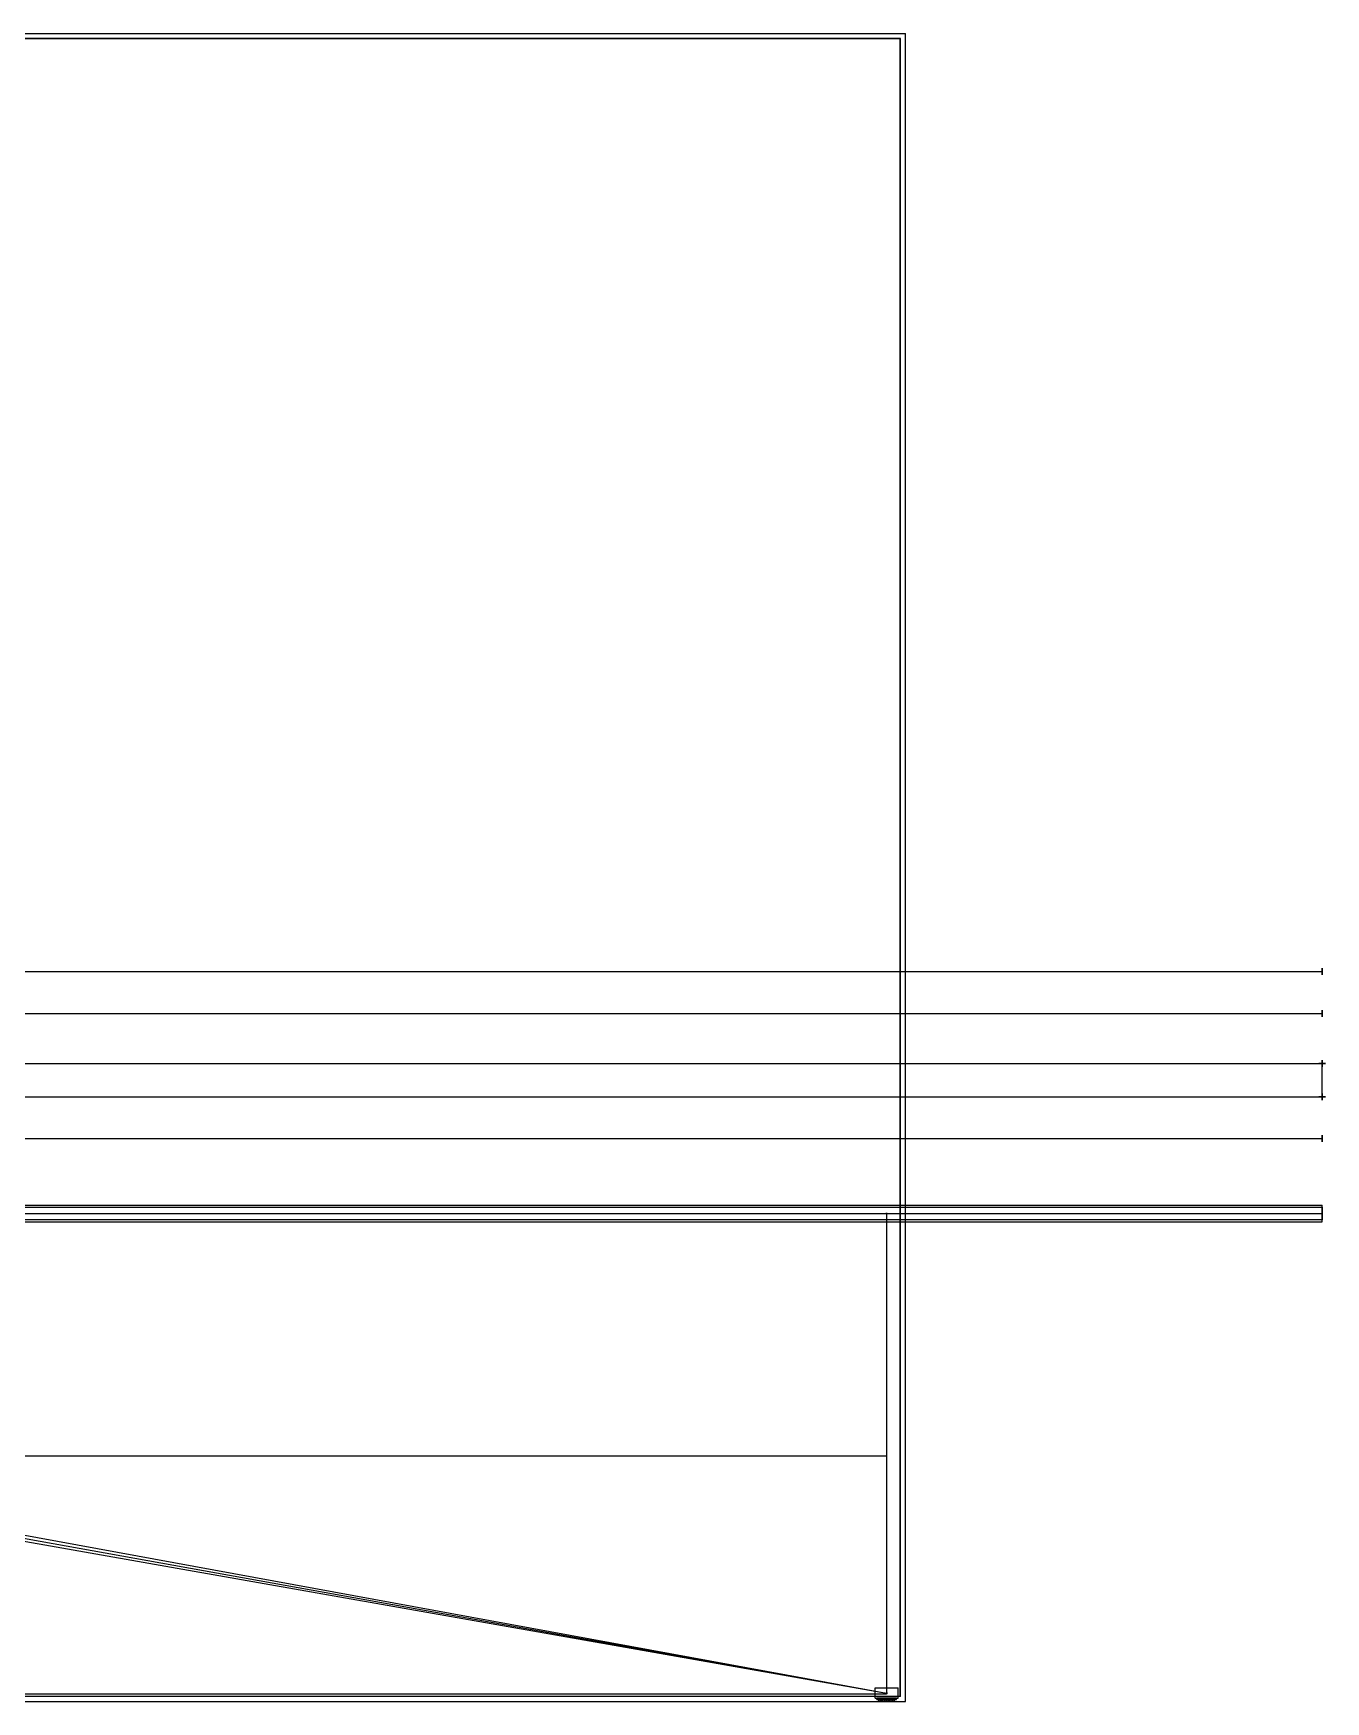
# Model space of a CAD drawing. Header units: millimetres. Extents: x -377000 to -138920, y -238120 to -178478.
# Drawn here: x -169915 to -138920, y -238005 to -198000 of the extents above; entities that cross this region are included whole.
import ezdxf

# ---------------------------------------------------------------- set-up
doc = ezdxf.new("R2010")
doc.units = ezdxf.units.MM

msp = doc.modelspace()

# ---------------------------------------------------------------- linework, layer by layer
at = {"layer": 'electrical'}
for p, q in [((-377000, -226100), (-139000, -226100)), ((-377000, -226100), (-139000, -226100)), ((-377000, -226150), (-139000, -226150)), ((-377000, -226150), (-139000, -226150)), ((-282000, -226300), (-139000, -226300)), ((-282000, -226300), (-139000, -226300)), ((-149434.41, -226300), (-149465.59, -226300)), ((-149465.59, -226300), (-149450, -226300)), ((-149450, -226300), (-149450, -237800)), ((-149450, -226300), (-149434.41, -226300)), ((-139000, -226150), (-139000, -226100)), ((-139000, -226500), (-139000, -226100)), ((-139000, -226150), (-139000, -226100)), ((-139000, -226500), (-139000, -226100)), ((-139000, -226150), (-139000, -226450)), ((-139000, -226150), (-139000, -226450)), ((-139000, -226315.59), (-139000, -226284.41)), ((-139000, -226284.41), (-139000, -226300)), ((-139000, -226315.59), (-139000, -226284.41)), ((-139000, -226284.41), (-139000, -226300)), ((-139000, -226300), (-139000, -226315.59)), ((-139000, -226300), (-139000, -226315.59)), ((-139000, -226450), (-377000, -226450)), ((-139000, -226450), (-377000, -226450)), ((-377000, -226500), (-139000, -226500)), ((-377000, -226500), (-139000, -226500)), ((-139000, -226500), (-139000, -226450)), ((-139000, -226500), (-139000, -226450)), ((-149452.35, -237812.79), (-181702.35, -231892.79)), ((-149452.3, -237812.79), (-181702.3, -232012.79)), ((-149450, -232120), (-336480, -232120)), ((-149452.25, -237812.8), (-181702.25, -232132.8)), ((-149450, -232127.79), (-149450, -232112.21)), ((-149450, -232112.21), (-149450, -232120)), ((-149450, -232120), (-149450, -232127.79)), ((-323400, -237820), (-149450, -237820)), ((-192600, -237820), (-149450, -237820)), ((-149725, -237925), (-149725, -237675)), ((-149725, -237675), (-149175, -237675)), ((-149725, -237925), (-149175, -237925)), ((-149685, -237952.5), (-149685, -237917.5)), ((-149685, -237917.5), (-149215, -237917.5)), ((-149685, -237952.5), (-149215, -237952.5)), ((-149637.5, -237990), (-149637.5, -237950)), ((-149637.5, -237950), (-149537.5, -237950)), ((-149637.5, -237990), (-149537.5, -237990)), ((-149564.12, -237980), (-149610.88, -237980)), ((-149610.88, -237980), (-149587.5, -237980)), ((-149564.12, -238005), (-149610.88, -238005)), ((-149610.88, -238005), (-149587.5, -238005)), ((-149587.5, -237980), (-149587.5, -238005)), ((-149587.5, -237980), (-149564.12, -237980)), ((-149587.5, -238005), (-149564.12, -238005)), ((-149537.5, -237990), (-149537.5, -237950)), ((-149500, -237990), (-149500, -237950)), ((-149500, -237950), (-149400, -237950)), ((-149500, -237990), (-149400, -237990)), ((-149426.62, -237980), (-149473.38, -237980)), ((-149473.38, -237980), (-149450, -237980)), ((-149426.62, -238005), (-149473.38, -238005)), ((-149473.38, -238005), (-149450, -238005)), ((-149468, -237800), (-149441, -237784.41)), ((-149441, -237815.59), (-149468, -237800)), ((-149434.41, -237800), (-149465.59, -237800)), ((-149465.59, -237800), (-149450, -237800)), ((-149437, -237800), (-149456.5, -237788.74)), ((-149456.5, -237788.74), (-149456.5, -237811.26)), ((-149437, -237800), (-149456.5, -237788.74)), ((-149456.5, -237788.74), (-149456.5, -237811.26)), ((-149437, -237800), (-149456.5, -237788.74)), ((-149456.5, -237788.74), (-149456.5, -237811.26)), ((-149456.5, -237811.26), (-149437, -237800)), ((-149456.5, -237811.26), (-149437, -237800)), ((-149456.5, -237811.26), (-149437, -237800)), ((-149452.35, -237812.79), (-149448.83, -237793.61)), ((-149448.83, -237793.61), (-149452.35, -237812.79)), ((-149452.3, -237812.79), (-149448.85, -237793.6)), ((-149448.85, -237793.6), (-149452.3, -237812.79)), ((-149452.25, -237812.8), (-149448.87, -237793.6)), ((-149448.87, -237793.6), (-149452.25, -237812.8)), ((-149450, -237800), (-149434.41, -237800)), ((-149450, -237800), (-149430.56, -237800)), ((-149430.56, -237800), (-149450, -237800)), ((-149450, -237800), (-149435.96, -237800)), ((-149435.96, -237800), (-149450, -237800)), ((-149450, -237800), (-149435.96, -237800)), ((-149435.96, -237800), (-149450, -237800)), ((-149450, -237800), (-149435.96, -237800)), ((-149435.96, -237800), (-149450, -237800)), ((-149450, -237827.79), (-149450, -237812.21)), ((-149450, -237812.21), (-149450, -237820)), ((-149450, -237827.79), (-149450, -237812.21)), ((-149450, -237812.21), (-149450, -237820)), ((-149450, -237820), (-149450, -237827.79)), ((-149450, -237820), (-149450, -237827.79)), ((-149450, -237980), (-149450, -238005)), ((-149450, -237980), (-149426.62, -237980)), ((-149450, -238005), (-149426.62, -238005)), ((-149448.87, -237793.6), (-149448.87, -237793.6)), ((-149448.85, -237793.6), (-149448.85, -237793.6)), ((-149448.83, -237793.61), (-149448.83, -237793.61)), ((-149441, -237784.41), (-149441, -237815.59)), ((-149400, -237990), (-149400, -237950)), ((-149362.5, -237990), (-149362.5, -237950)), ((-149362.5, -237950), (-149262.5, -237950)), ((-149362.5, -237990), (-149262.5, -237990)), ((-149289.12, -237980), (-149335.88, -237980)), ((-149335.88, -237980), (-149312.5, -237980)), ((-149289.12, -238005), (-149335.88, -238005)), ((-149335.88, -238005), (-149312.5, -238005)), ((-149312.5, -237980), (-149312.5, -238005)), ((-149312.5, -237980), (-149289.12, -237980)), ((-149312.5, -238005), (-149289.12, -238005)), ((-149262.5, -237990), (-149262.5, -237950)), ((-149215, -237952.5), (-149215, -237917.5)), ((-149175, -237925), (-149175, -237675))]:
    msp.add_line(p, q, dxfattribs=at)
at = {"layer": 'interiors'}
for p, q in [((-367000, -198000), (-149000, -198000)), ((-149000, -238000), (-149000, -198000)), ((-149120, -198120), (-366880, -198120)), ((-366875, -198125), (-149125, -198125)), ((-149125, -237875), (-149125, -198125)), ((-149120, -237880), (-149120, -198120)), ((-367000, -238000), (-149000, -238000)), ((-149120, -237880), (-366880, -237880)), ((-366875, -237875), (-149125, -237875)), ((-149120, -237880), (-256800, -237880)), ((-256800, -238000), (-149000, -238000))]:
    msp.add_line(p, q, dxfattribs=at)
at = {"layer": 'water'}
for p, q in [((-139000, -220500), (-139000, -220420)), ((-139000, -220420), (-139000, -220500)), ((-279000, -220500), (-139000, -220500)), ((-139000, -220500), (-139000, -220580)), ((-139000, -220580), (-139000, -220500)), ((-279000, -221500), (-139000, -221500)), ((-139000, -221500), (-139000, -221420)), ((-139000, -221420), (-139000, -221500)), ((-139000, -221500), (-139000, -221580)), ((-139000, -221580), (-139000, -221500)), ((-279000, -222700), (-139000, -222700)), ((-139000, -222700), (-139080, -222700)), ((-139080, -222700), (-139000, -222700)), ((-139000, -222700), (-139000, -222620)), ((-139000, -222620), (-139000, -222700)), ((-139000, -222700), (-139000, -222780)), ((-139000, -222780), (-139000, -222700)), ((-139000, -222700), (-138920, -222700)), ((-138920, -222700), (-139000, -222700)), ((-139000, -223500), (-139000, -222700)), ((-279000, -223500), (-139000, -223500)), ((-139000, -223500), (-139080, -223500)), ((-139080, -223500), (-139000, -223500)), ((-139000, -223500), (-139000, -223420)), ((-139000, -223420), (-139000, -223500)), ((-139000, -223500), (-139000, -223580)), ((-139000, -223580), (-139000, -223500)), ((-139000, -223500), (-138920, -223500)), ((-138920, -223500), (-139000, -223500)), ((-139000, -224500), (-139000, -224420)), ((-139000, -224420), (-139000, -224500)), ((-279000, -224500), (-139000, -224500)), ((-139000, -224500), (-139000, -224580)), ((-139000, -224580), (-139000, -224500))]:
    msp.add_line(p, q, dxfattribs=at)

doc.saveas('drawing.dxf')
